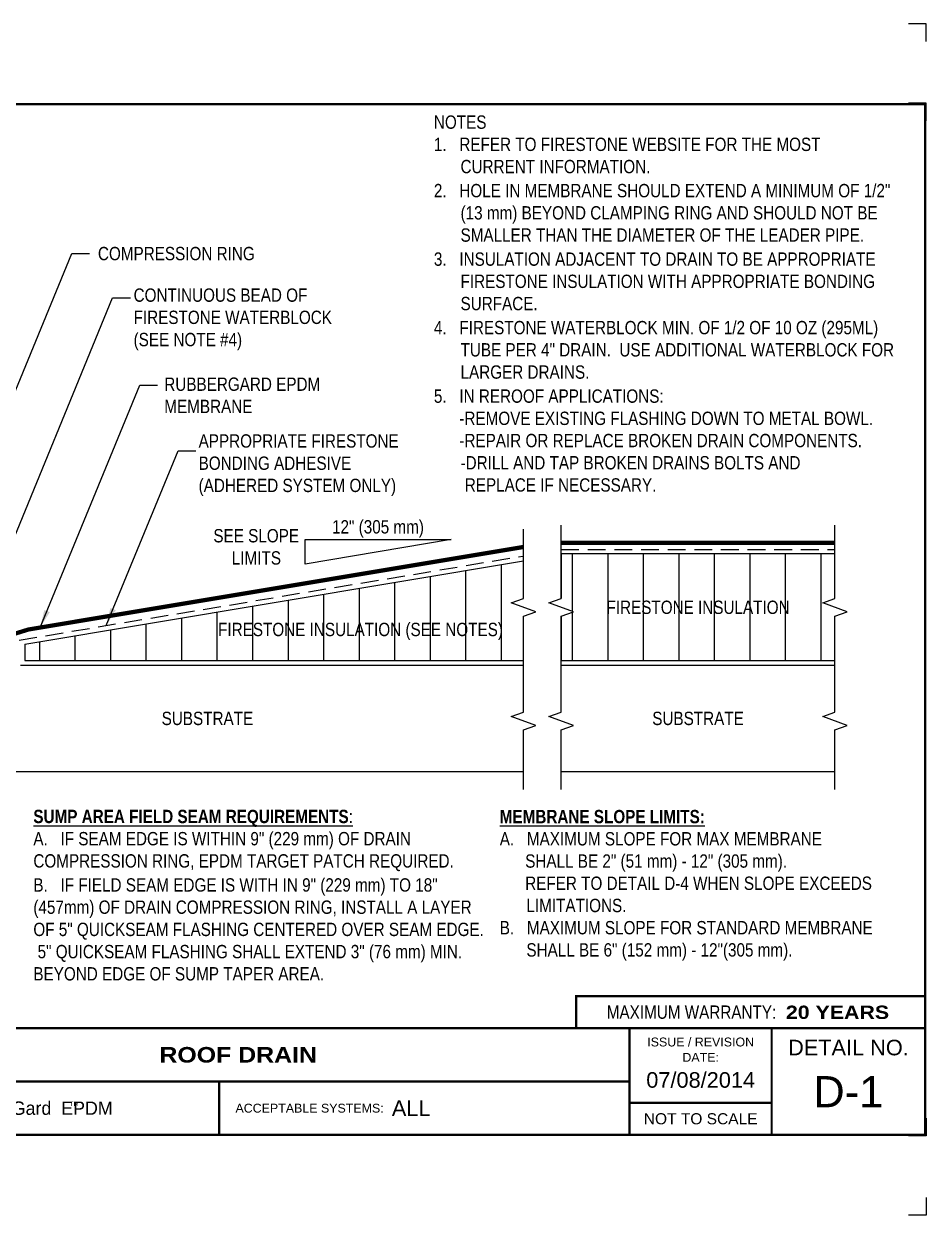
# Model space of a CAD drawing. Header units: inches. Extents: x 233.4 to 253.5, y 131.3 to 148.
# Drawn here: x 240.78 to 253.48, y 131.26 to 148.02 of the extents above; entities that cross this region are included whole.
import ezdxf
from ezdxf.enums import TextEntityAlignment as Align

# ---------------------------------------------------------------- set-up
doc = ezdxf.new("R2010")
doc.units = ezdxf.units.IN
doc.header["$MEASUREMENT"] = 0
doc.linetypes.add('HIDDEN', pattern=[0.375, 0.25, -0.125])
doc.layers.get('0').update_dxf_attribs({"linetype": 'CONTINUOUS'})
doc.layers.get('DEFPOINTS').update_dxf_attribs({"linetype": 'CONTINUOUS'})
for name, color, linetype in [('FSBP-ADHESIVE', 1, 'HIDDEN'), ('FSBP-ANNO-NOTE', 7, 'CONTINUOUS'), ('FSBP-INSULATION', 7, 'CONTINUOUS'), ('FSBP-MEMBRANE', 7, 'CONTINUOUS'), ('FSBP-SUBSTRATE-GENERIC', 9, 'CONTINUOUS'), ('FSBP-TTLB', 7, 'CONTINUOUS'), ('FSBP-TTLB-BORDER', 7, 'CONTINUOUS'), ('FSBP-TTLB-TEXT', 7, 'CONTINUOUS')]:
    doc.layers.add(name, color=color, linetype=linetype)
doc.styles.add('FSBP_ARIAL', font='arial.ttf')
doc.styles.add('FSBP_ARIAL_BOLD', font='')
doc.styles.add('FSBP_ARIAL_NAR', font='ARIALN.TTF')
doc.styles.add('FSBP_BANKGOTHIC', font='bgothm.ttf')
doc.styles.get('FSBP_ARIAL_BOLD').set_extended_font_data('Arial Black')
doc.dimstyles.new('FSBP-LEADER', dxfattribs={"dimtxt": 0.1875, "dimasz": 0.25, "dimexe": 0.0625, "dimexo": 0.125, "dimgap": 0.125, "dimtad": 0, "dimtih": 1, "dimtoh": 1, "dimdec": 4, "dimzin": 0, "dimdsep": 46, "dimlunit": 4, "dimtxsty": 'FSBP_ARIAL_NAR', "dimcen": 0.09375, "dimclrd": 256, "dimclre": 256, "dimclrt": 256, "dimadec": 0, "dimazin": 0, "dimtfac": 1, "dimtdec": 4, "dimtofl": 0, "dimtmove": 0, "dimatfit": 3, "dimfxl": 1, "dimtolj": 1, "dimtzin": 0, "dimlwd": -1, "dimlwe": -1, "dimarcsym": 0})
pattern_1 = [(90, (0, 0.3008), (-0.5, 3e-17), [])]

# ---------------------------------------------------------------- blocks, each defined once
blk = doc.blocks.new('TTLB-EPDM_1')
at = {"layer": 'DEFPOINTS', "linetype": 'Continuous', "ltscale": 1.75}
for points in [[(20.016, 13.881), (20.016, 14.131), (19.766, 14.131)], [(20.016, -2.381), (20.016, -2.631), (19.766, -2.631)]]:
    blk.add_lwpolyline(points, dxfattribs=at)
at = {"layer": 'DEFPOINTS', "color": 1}
for points in [[(20.016, 12.766), (20.016, 13.016), (19.766, 13.016)], [(20.016, -1.266), (20.016, -1.516), (19.766, -1.516)]]:
    blk.add_lwpolyline(points, dxfattribs=at)
at = {"layer": 'FSBP-TTLB', "const_width": 0.0312}
blk.add_lwpolyline([(15.09, 0), (20, 0), (20, 0.451), (15.09, 0.451)], close=True, dxfattribs=at)
for points in [[(0, 0), (0, -1.5), (20, -1.5), (20, 0), (0, 0)], [(15.84, 0), (15.84, -1.5)], [(17.841, 0), (17.841, -1.5)], [(20, 0), (20, -1.5)], [(4.825, -0.75), (15.84, -0.75)], [(15.84, -1.049), (17.841, -1.049)]]:
    blk.add_lwpolyline(points, dxfattribs=at)
at = {"layer": 'FSBP-TTLB-BORDER', "const_width": 0.0312}
blk.add_lwpolyline([(20, 0), (20, 13), (0, 13), (0, 0)], dxfattribs=at)
at = {"layer": 'FSBP-TTLB-TEXT', "const_width": 0.0312}
blk.add_lwpolyline([(10.062, -0.75), (10.062, -1.5)], dxfattribs=at)
at = {"layer": 'FSBP-TTLB-TEXT', "style": 'FSBP_ARIAL_NAR'}
blk.add_text('MAXIMUM WARRANTY:', height=0.1875, dxfattribs=at).set_placement((17.905, 0.226), align=Align.MIDDLE_RIGHT)
at = {"layer": 'FSBP-TTLB-TEXT'}
for s, height, style, p in [('ISSUE / REVISION', 0.125, 'FSBP_ARIAL', (16.841, -0.194)), ('DETAIL NO.', 0.2188, 'FSBP_ARIAL', (18.921, -0.272)), ('DATE:', 0.125, 'FSBP_ARIAL', (16.841, -0.41)), ('RubberGard  EPDM', 0.1875, 'FSBP_BANKGOTHIC', (7.443, -1.125)), ('TM', 0.0625, 'FSBP_BANKGOTHIC', (8.023, -1.063)), ('NOT TO SCALE', 0.15625, 'FSBP_ARIAL', (16.841, -1.274))]:
    blk.add_text(s, height=height, dxfattribs=dict(at, style=style)).set_placement(p, align=Align.MIDDLE_CENTER)
at = {"layer": 'FSBP-TTLB-TEXT', "style": 'FSBP_ARIAL'}
blk.add_text('ACCEPTABLE SYSTEMS:', height=0.125, dxfattribs=at).set_placement((10.293, -1.125), align=Align.MIDDLE_LEFT)
at = {"layer": 'FSBP-TTLB-TEXT'}
for tag, height, style, p in [('MAXIMUM_WARRANTY', 0.188, 'FSBP_ARIAL_BOLD', (18.04, 0.224)), ('ACCPT_SYSTEMS', 0.219, 'FSBP_ARIAL', (12.494, -1.125))]:
    blk.add_attdef(tag, text='', height=height, dxfattribs=dict(at, style=style)).set_placement(p, align=Align.MIDDLE_LEFT)
for tag, height, style, p in [('DETAIL_DESCP_LINE_1', 0.219, 'FSBP_ARIAL_BOLD', (10.331, -0.374)), ('ISSUE_REV_DATE', 0.219, 'FSBP_ARIAL', (16.841, -0.728)), ('DETAIL_NUMBER', 0.438, 'FSBP_ARIAL', (18.919, -0.893))]:
    blk.add_attdef(tag, text='', height=height, dxfattribs=dict(at, style=style)).set_placement(p, align=Align.MIDDLE_CENTER)

msp = doc.modelspace()

# ---------------------------------------------------------------- hatches: boundary and pattern name
at = {"layer": 'FSBP-INSULATION'}
h = msp.add_hatch(dxfattribs=at)
h.set_pattern_fill('LINE', color=256, scale=4, angle=90, style=0)
h.set_pattern_definition(pattern_1)
h.paths.add_polyline_path([(240.791, 139.294), (240.791, 139.061), (247.81, 139.061), (247.81, 139.686), (247.982, 139.748), (247.638, 139.873), (247.81, 139.936), (247.81, 140.464)])
h.paths.add_polyline_path([(243.45, 139.289), (247.583, 139.289), (247.583, 139.658), (243.45, 139.658)], flags=24)
h = msp.add_hatch(dxfattribs=at)
h.set_pattern_fill('LINE', color=256, scale=4, angle=90, style=0)
h.set_pattern_definition(pattern_1)
h.paths.add_polyline_path([(248.34, 140.561), (248.34, 139.936), (248.169, 139.873), (248.512, 139.748), (248.34, 139.686), (248.34, 139.061), (252.194, 139.061), (252.194, 139.686), (252.366, 139.748), (252.023, 139.873), (252.194, 139.936), (252.194, 140.561)])
h.paths.add_polyline_path([(248.93, 139.666), (251.605, 139.666), (251.605, 139.957), (248.93, 139.957)], flags=24)

# ---------------------------------------------------------------- linework, layer by layer
at = {"layer": 'FSBP-ADHESIVE', "linetype": 'HIDDEN'}
for p, q in [((240.713, 139.35), (247.799, 140.531)), ((248.34, 140.623), (252.194, 140.623))]:
    msp.add_line(p, q, dxfattribs=at)
at = {"layer": 'FSBP-ANNO-NOTE'}
msp.add_lwpolyline([(244.735, 140.42), (244.735, 140.763), (246.79, 140.763)], close=True, dxfattribs=at)
at = {"layer": 'FSBP-INSULATION'}
msp.add_line((240.791, 139.294), (247.81, 140.464), dxfattribs=at)
at = {"layer": 'FSBP-INSULATION', "linetype": 'Continuous'}
for p, q in [((240.791, 139.294), (240.791, 139.061)), ((240.791, 139.061), (246.791, 139.061)), ((240.791, 139.061), (247.81, 139.061))]:
    msp.add_line(p, q, dxfattribs=at)
for points in [[(248.34, 139.061), (248.34, 139.686), (248.512, 139.748), (248.169, 139.873), (248.34, 139.936), (248.34, 140.967)], [(252.194, 139.061), (252.194, 139.686), (252.366, 139.748), (252.023, 139.873), (252.194, 139.936), (252.194, 140.967)], [(247.81, 139.061), (247.81, 139.686), (247.982, 139.748), (247.638, 139.873), (247.81, 139.936), (247.81, 140.908)]]:
    msp.add_lwpolyline(points, dxfattribs=at)
at = {"layer": 'FSBP-INSULATION'}
for points in [[(252.194, 140.561), (248.34, 140.561), (248.34, 139.936)], [(248.34, 139.686), (248.34, 139.061), (252.194, 139.061)]]:
    msp.add_lwpolyline(points, dxfattribs=at)
at = {"layer": 'FSBP-MEMBRANE', "const_width": 0.06}
for points in [[(238.843, 138.98), (239.303, 139.017), (240.839, 139.498), (247.81, 140.66)], [(248.34, 140.717), (252.194, 140.717)]]:
    msp.add_lwpolyline(points, dxfattribs=at)
at = {"layer": 'FSBP-SUBSTRATE-GENERIC'}
for points in [[(240.729, 138.998), (247.81, 138.998)], [(247.81, 137.248), (247.81, 138.086), (247.982, 138.149), (247.638, 138.274), (247.81, 138.336), (247.81, 139.061)], [(248.34, 137.248), (248.34, 138.086), (248.512, 138.149), (248.169, 138.274), (248.34, 138.336), (248.34, 139.061)], [(248.34, 138.998), (252.194, 138.998)], [(252.194, 137.248), (252.194, 138.086), (252.366, 138.149), (252.023, 138.274), (252.194, 138.336), (252.194, 139.061)], [(247.81, 137.498), (239.758, 137.498)], [(252.194, 137.498), (248.34, 137.498)]]:
    msp.add_lwpolyline(points, dxfattribs=at)

# ---------------------------------------------------------------- block references
msp.add_blockref('TTLB-EPDM_1', (233.463, 133.889)).add_auto_attribs({'DETAIL_DESCP_LINE_1': 'ROOF DRAIN', 'ACCPT_SYSTEMS': 'ALL', 'ISSUE_REV_DATE': '07/08/2014', 'DETAIL_NUMBER': 'D-1', 'MAXIMUM_WARRANTY': '20 YEARS'})

# ---------------------------------------------------------------- texts
at = {"layer": 'FSBP-ANNO-NOTE', "style": 'FSBP_ARIAL_NAR'}
msp.add_text('COMPRESSION RING', height=0.1875, dxfattribs=at).set_placement((241.82, 144.788), align=Align.MIDDLE_LEFT)
for s, p in [('12" (305 mm)', (245.762, 140.943)), ('SUBSTRATE', (243.361, 138.248)), ('SUBSTRATE', (250.267, 138.248))]:
    msp.add_text(s, height=0.1875, dxfattribs=at).set_placement(p, align=Align.MIDDLE_CENTER)
at = {"layer": 'FSBP-ANNO-NOTE', "char_height": 0.1875, "attachment_point": 1, "style": 'FSBP_ARIAL_NAR'}
for s, width, gutter_width, heights, insert in [('\\A1;\\pi-0.375,l0.375,t0.1875,0.375;NOTES\\P1.   REFER TO FIRESTONE WEBSITE FOR THE MOST \\P\\pi0;CURRENT INFORMATION.\\P\\pi-0.375;{\\H0.083333x;\\P\\pt0.375;}2.   HOLE IN MEMBRANE SHOULD EXTEND A MINIMUM OF 1/2" (13 mm) BEYOND CLAMPING RING AND SHOULD NOT BE SMALLER THAN THE DIAMETER OF THE LEADER PIPE.\\P{\\H0.083333x;\\P}3.   INSULATION ADJACENT TO DRAIN TO BE APPROPRIATE FIRESTONE INSULATION WITH APPROPRIATE BONDING SURFACE.\\P{\\H0.083333x;\\P}4.   FIRESTONE WATERBLOCK MIN. OF 1/2 OF 10 OZ (295ML) TUBE PER 4" DRAIN.  USE ADDITIONAL WATERBLOCK FOR LARGER DRAINS.\\P{\\H0.083333x;  \\P}5.   IN REROOF APPLICATIONS:\\P      -REMOVE EXISTING FLASHING DOWN TO METAL BOWL.\\P      -REPAIR OR REPLACE BROKEN DRAIN COMPONENTS.\\P\\pi0;-DRILL AND TAP BROKEN DRAINS BOLTS AND\\P REPLACE IF NECESSARY.', 6.72773, 23.081, [5.646], (246.549, 146.731)), ('CONTINUOUS BEAD OF FIRESTONE WATERBLOCK (SEE NOTE #4)', 2.8988, 5, [0.906], (242.322, 144.297)), ('RUBBERGARD EPDM MEMBRANE', 2.2463, 5, [0.591], (242.754, 143.044)), ('APPROPRIATE FIRESTONE\\PBONDING ADHESIVE\\P(ADHERED SYSTEM ONLY)', 3.0368, 5, [0.909], (243.237, 142.245)), ('\\pi0.054158;SEE SLOPE\\P\\pi0.31354;LIMITS', 1.29292, 5, [0.591], (243.391, 140.912)), ('\\A1;\\pt4.6875;{\\fArial Narrow|b1|i0|c0|p34;\\LSUMP AREA FIELD SEAM REQUIREMENTS\\fArial Narrow|b0|i0|c0|p34;:\\P\\pi-0.375,l0.375,t0.375;}A.   IF SEAM EDGE IS WITHIN 9" (229 mm) OF DRAIN COMPRESSION RING, EPDM TARGET PATCH REQUIRED.\\P{\\H0.083333x;\\P}B.   IF FIELD SEAM EDGE IS WITH IN 9" (229 mm) TO 18" (457mm) OF DRAIN COMPRESSION RING, INSTALL A LAYER OF 5" QUICKSEAM FLASHING CENTERED OVER SEAM EDGE.  5" QUICKSEAM FLASHING SHALL EXTEND 3" (76 mm) MIN. BEYOND EDGE OF SUMP TAPER AREA. ', 6.34751, 23.081, [2.806], (240.911, 136.962)), ('\\A1;\\pi-0.375,l0.375,t0.1875,0.375;{\\fArial Narrow|b1|i0|c0|p34;\\LMEMBRANE SLOPE LIMITS:\\P\\pi0,l0,tz;}A.   MAXIMUM SLOPE FOR MAX MEMBRANE\\P\\pi-0.375,l0.375,t0.375;      SHALL BE 2" (51 mm) - 12" (305 mm).\\P      REFER TO DETAIL D-4 WHEN SLOPE EXCEEDS LIMITATIONS.\\PB.   MAXIMUM SLOPE FOR STANDARD MEMBRANE SHALL BE 6" (152 mm) - 12"(305 mm).', 5.77164, 23.081, [2.589], (247.476, 136.96))]:
    msp.add_mtext_dynamic_manual_height_columns(s, width=width, gutter_width=gutter_width, heights=heights, dxfattribs=dict(at, insert=insert))
at = {"layer": 'FSBP-INSULATION', "style": 'FSBP_ARIAL_NAR'}
for s, p in [('FIRESTONE INSULATION', (250.267, 139.811)), ('FIRESTONE INSULATION (SEE NOTES)', (245.516, 139.499))]:
    msp.add_text(s, height=0.1875, dxfattribs=at).set_placement(p, align=Align.MIDDLE_CENTER)

# ---------------------------------------------------------------- leaders
at = {"layer": 'FSBP-ANNO-NOTE'}
for points in [[(239.577, 140.228), (241.451, 144.788), (241.701, 144.788)], [(239.933, 139.07), (242.027, 144.163), (242.277, 144.163)], [(241.008, 139.526), (242.41, 142.936), (242.66, 142.936)], [(241.938, 139.554), (242.948, 142.011), (243.198, 142.011)]]:
    msp.add_leader(points, dimstyle='FSBP-LEADER', dxfattribs=at)

doc.saveas('drawing.dxf')
